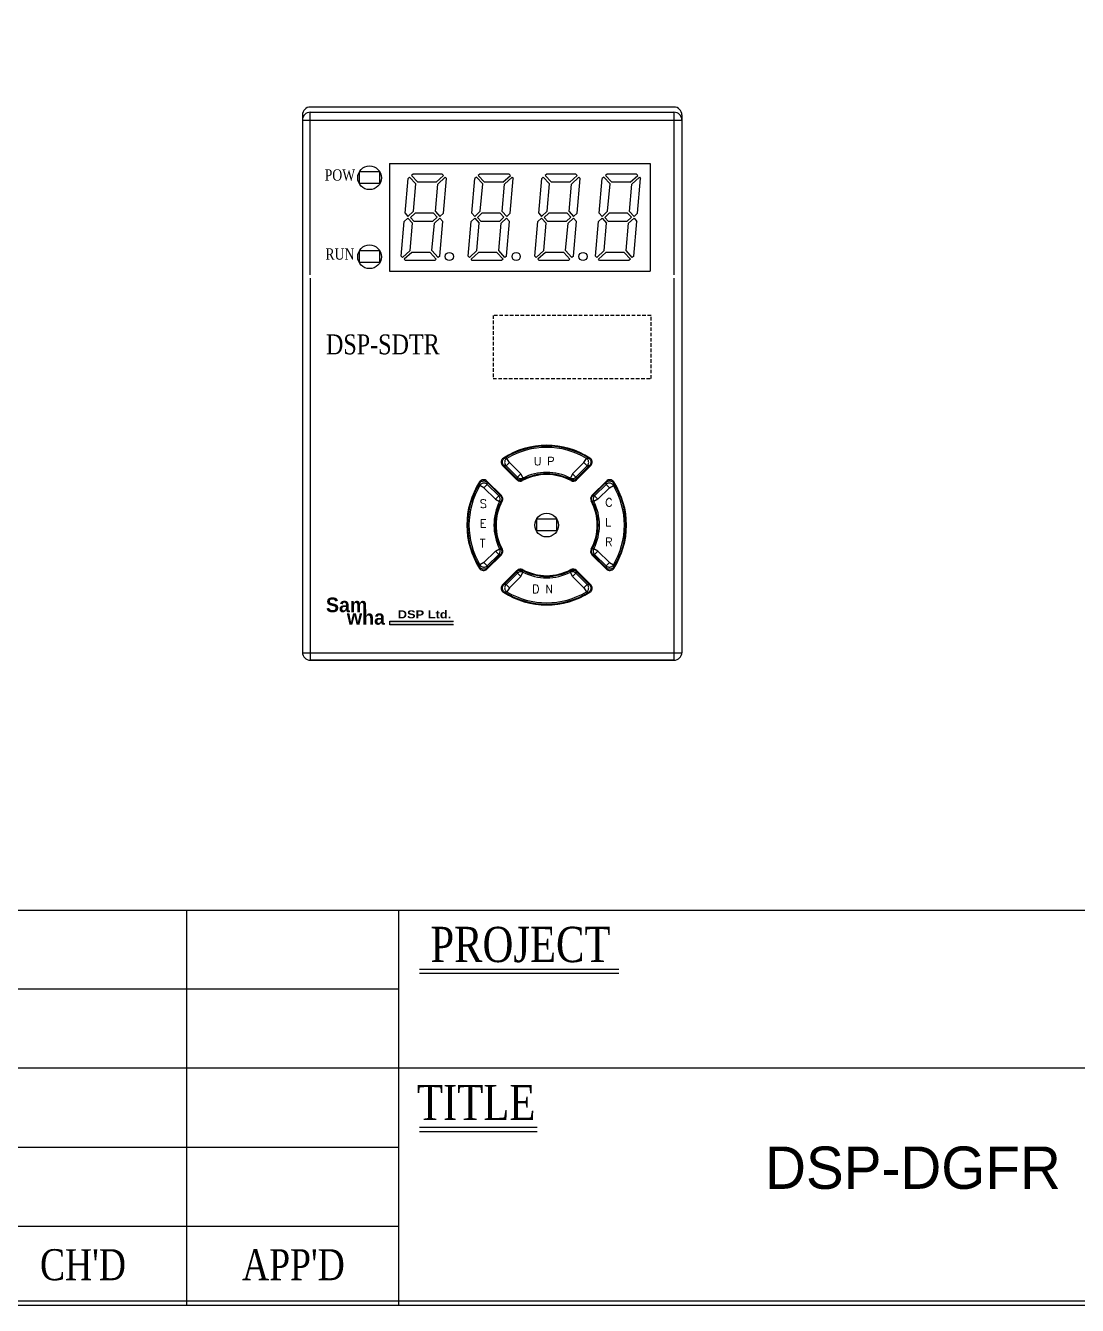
# Model space of a CAD drawing. Header units: millimetres. Extents: x 29 to 409, y 30 to 301.
# Drawn here: x 143 to 217.5, y 29.7 to 120.4 of the extents above; entities that cross this region are included whole.
import ezdxf
from ezdxf.enums import TextEntityAlignment as Align

# ---------------------------------------------------------------- set-up
doc = ezdxf.new("R2010")
doc.units = ezdxf.units.MM
doc.linetypes.add('HIDDEN', pattern=[0.375, 0.25, -0.125])
for name, color, linetype in [('03___PRT_ALL_CURVES', 7, 'Continuous'), ('10', 1, 'Continuous'), ('40', 4, 'Continuous'), ('70', 7, 'Continuous'), ('ASHADE', 7, 'Continuous'), ('도면층1', 7, 'Continuous')]:
    doc.layers.add(name, color=color, linetype=linetype)
doc.layers.add('Z_OM_OUTLINE', color=7, linetype='Continuous', lineweight=30)
doc.styles.add('ghs', font='NGULIM.TTF')
doc.styles.add('SS', font='batang.ttc', dxfattribs={"width": 0.8})
doc.styles.get("Standard").update_dxf_attribs({"font": 'BareunDotumPro1.ttf'})
doc.styles.add('STYLE2', font='romant.shx')

msp = doc.modelspace()

# ---------------------------------------------------------------- hatches: boundary and pattern name
msp.add_hatch(color=5).paths.add_polyline_path([(168.817, 77.962), (168.817, 78.218), (173.314, 78.218), (173.314, 77.962)])

# ---------------------------------------------------------------- linework, layer by layer
at = {"color": 131, "linetype": 'HIDDEN'}
for p, q in [((176.118, 99.89), (176.118, 95.41)), ((187.318, 99.89), (176.118, 99.89)), ((187.318, 95.41), (187.318, 99.89)), ((176.118, 95.41), (187.318, 95.41))]:
    msp.add_line(p, q, dxfattribs=at)
at = {"color": 7, "linetype": 'Continuous'}
for p, q in [((176.794, 89.259), (177.815, 88.238)), ((176.883, 89.25), (177.825, 88.307)), ((177.276, 89.469), (177.038, 89.231)), ((177.038, 89.231), (177.844, 88.426)), ((177.276, 89.469), (177.104, 89.757)), ((177.276, 89.469), (178.081, 88.663)), ((181.753, 88.663), (182.558, 89.469)), ((181.99, 88.426), (182.795, 89.231)), ((182.009, 88.307), (182.951, 89.25)), ((182.019, 88.238), (183.04, 89.259)), ((182.558, 89.469), (182.73, 89.757)), ((182.558, 89.469), (182.795, 89.231)), ((176.706, 87.13), (175.685, 88.151)), ((176.637, 87.119), (175.695, 88.062)), ((178.081, 88.663), (177.844, 88.426)), ((178.081, 88.663), (178.233, 88.364)), ((181.753, 88.663), (181.601, 88.364)), ((181.753, 88.663), (181.99, 88.426)), ((184.149, 88.151), (183.128, 87.13)), ((184.139, 88.062), (183.196, 87.119)), ((175.476, 87.669), (175.187, 87.84)), ((175.476, 87.669), (175.713, 87.906)), ((176.281, 86.863), (175.476, 87.669)), ((176.519, 87.101), (175.713, 87.906)), ((176.281, 86.863), (176.519, 87.101)), ((184.121, 87.906), (183.315, 87.101)), ((183.553, 86.863), (183.315, 87.101)), ((184.358, 87.669), (183.553, 86.863)), ((184.358, 87.669), (184.121, 87.906)), ((184.358, 87.669), (184.647, 87.84)), ((176.281, 86.863), (176.581, 86.712)), ((183.553, 86.863), (183.253, 86.712)), ((175.476, 82.387), (176.281, 83.192)), ((175.685, 81.904), (176.706, 82.926)), ((175.695, 81.993), (176.637, 82.936)), ((175.713, 82.149), (176.519, 82.954)), ((176.281, 83.192), (176.581, 83.343)), ((176.281, 83.192), (176.519, 82.954)), ((183.128, 82.926), (184.149, 81.904)), ((183.196, 82.936), (184.139, 81.993)), ((183.553, 83.192), (183.253, 83.343)), ((183.553, 83.192), (183.315, 82.954)), ((183.315, 82.954), (184.121, 82.149)), ((183.553, 83.192), (184.358, 82.387)), ((175.476, 82.387), (175.187, 82.215)), ((175.476, 82.387), (175.713, 82.149)), ((177.815, 81.817), (176.794, 80.796)), ((177.825, 81.748), (176.883, 80.805)), ((177.844, 81.629), (177.038, 80.824)), ((178.081, 81.392), (177.844, 81.629)), ((178.081, 81.392), (178.233, 81.692)), ((181.753, 81.392), (181.601, 81.692)), ((181.753, 81.392), (181.99, 81.629)), ((182.795, 80.824), (181.99, 81.629)), ((182.951, 80.805), (182.009, 81.748)), ((183.04, 80.796), (182.019, 81.817)), ((184.358, 82.387), (184.121, 82.149)), ((184.358, 82.387), (184.647, 82.215)), ((177.276, 80.586), (177.038, 80.824)), ((178.081, 81.392), (177.276, 80.586)), ((182.558, 80.586), (181.753, 81.392)), ((182.558, 80.586), (182.795, 80.824)), ((177.276, 80.586), (177.104, 80.298)), ((182.558, 80.586), (182.73, 80.298))]:
    msp.add_line(p, q, dxfattribs=at)
at = {"color": 5}
for p, q in [((168.817, 78.218), (173.314, 78.218)), ((168.817, 77.962), (168.817, 78.218)), ((173.314, 77.962), (168.817, 77.962))]:
    msp.add_line(p, q, dxfattribs=at)
at = {"color": 7, "linetype": 'Continuous'}
for centre, radius, start, end in [((177.031, 89.497), 0.336, 122.8468, 225), ((179.917, 85.028), 5.656, 57.1532, 122.8468), ((179.917, 85.028), 5.6, 57.90749, 122.09251), ((179.917, 85.028), 5.503, 59.26143, 120.73857), ((182.802, 89.497), 0.336, 315, 57.1532), ((179.917, 85.028), 5.656, 147.1532, 212.8468), ((179.917, 85.028), 5.6, 147.90749, 212.09251), ((175.447, 87.913), 0.336, 45, 147.1532), ((178.053, 88.476), 0.336, 225, 298.39845), ((179.917, 85.028), 3.584, 61.60155, 118.39845), ((179.917, 85.028), 3.64, 62.20277, 117.79723), ((179.917, 85.028), 3.737, 63.2117, 116.7883), ((181.781, 88.476), 0.336, 241.60155, 315), ((184.386, 87.913), 0.336, 32.8468, 135), ((179.917, 85.028), 5.6, 327.90749, 32.09251), ((179.917, 85.028), 5.656, 327.1532, 32.8468), ((179.917, 85.028), 5.503, 149.26143, 210.73857), ((176.469, 86.892), 0.336, 331.60155, 45), ((183.365, 86.892), 0.336, 135, 208.39845), ((179.917, 85.028), 5.503, 329.26143, 30.73857), ((179.917, 85.028), 3.737, 153.2117, 206.7883), ((179.917, 85.028), 3.64, 152.20277, 207.79723), ((179.917, 85.028), 3.584, 151.60155, 208.39845), ((179.917, 85.028), 3.584, 331.60155, 28.39845), ((179.917, 85.028), 3.64, 332.20277, 27.79723), ((179.917, 85.028), 3.737, 333.2117, 26.7883), ((176.469, 83.163), 0.336, 315, 28.39845), ((183.365, 83.163), 0.336, 151.60155, 225), ((175.447, 82.142), 0.336, 212.8468, 315), ((178.053, 81.579), 0.336, 61.60155, 135), ((179.917, 85.028), 3.584, 241.60155, 298.39845), ((179.917, 85.028), 3.64, 242.20277, 297.79723), ((179.917, 85.028), 3.737, 243.2117, 296.7883), ((181.781, 81.579), 0.336, 45, 118.39845), ((184.386, 82.142), 0.336, 225, 327.1532), ((177.031, 80.558), 0.336, 135, 237.1532), ((182.802, 80.558), 0.336, 302.8468, 45), ((179.917, 85.028), 5.656, 237.1532, 302.8468), ((179.917, 85.028), 5.6, 237.90749, 302.09251), ((179.917, 85.028), 5.503, 239.26143, 300.73857)]:
    msp.add_arc(centre, radius, start, end, dxfattribs=at)
for points, knots in [([(176.824, 89.33), (176.808, 89.359), (176.785, 89.424), (176.781, 89.526), (176.808, 89.624), (176.844, 89.682), (176.866, 89.707)], [0, 0, 0, 0, 0.1816332, 0.3597935, 0.5375269, 0.7188514, 0.7188514, 0.7188514, 0.7188514]), ([(177.038, 89.231), (177.021, 89.233), (176.986, 89.238), (176.934, 89.244), (176.9, 89.248), (176.883, 89.25)], [0, 0, 0, 0, 0.0941011, 0.1874553, 0.2800793, 0.2800793, 0.2800793, 0.2800793]), ([(177.104, 89.757), (177.079, 89.743), (177.033, 89.706), (176.98, 89.636), (176.947, 89.554), (176.936, 89.467), (176.948, 89.38), (176.982, 89.298), (177.018, 89.252), (177.038, 89.231)], [0, 0, 0, 0, 0.155419, 0.310822, 0.466265, 0.621712, 0.777156, 0.932553, 1.087999, 1.087999, 1.087999, 1.087999]), ([(177.104, 89.757), (177.086, 89.759), (177.05, 89.763), (176.996, 89.767), (176.96, 89.77), (176.942, 89.772)], [0, 0, 0, 0, 0.097934, 0.1950437, 0.2913484, 0.2913484, 0.2913484, 0.2913484]), ([(182.73, 89.757), (182.748, 89.759), (182.784, 89.763), (182.838, 89.767), (182.874, 89.77), (182.892, 89.772)], [0, 0, 0, 0, 0.097934, 0.1950437, 0.2913484, 0.2913484, 0.2913484, 0.2913484]), ([(182.795, 89.231), (182.816, 89.252), (182.852, 89.298), (182.886, 89.38), (182.897, 89.467), (182.886, 89.554), (182.854, 89.636), (182.801, 89.706), (182.755, 89.743), (182.73, 89.757)], [0, 0, 0, 0, 0.15542, 0.310823, 0.466265, 0.621713, 0.777157, 0.932553, 1.087999, 1.087999, 1.087999, 1.087999]), ([(182.795, 89.231), (182.813, 89.233), (182.848, 89.238), (182.9, 89.244), (182.934, 89.248), (182.951, 89.25)], [0, 0, 0, 0, 0.0941011, 0.1874553, 0.2800793, 0.2800793, 0.2800793, 0.2800793]), ([(182.967, 89.708), (182.989, 89.683), (183.025, 89.626), (183.052, 89.528), (183.049, 89.426), (183.027, 89.361), (183.011, 89.33)], [0, 0, 0, 0, 0.1782447, 0.3558606, 0.5359559, 0.7195524, 0.7195524, 0.7195524, 0.7195524]), ([(175.187, 87.84), (175.185, 87.858), (175.182, 87.895), (175.177, 87.949), (175.174, 87.985), (175.173, 88.003)], [0, 0, 0, 0, 0.097934, 0.1950437, 0.2913484, 0.2913484, 0.2913484, 0.2913484]), ([(175.713, 87.906), (175.693, 87.927), (175.646, 87.962), (175.565, 87.996), (175.478, 88.008), (175.39, 87.997), (175.309, 87.964), (175.238, 87.911), (175.202, 87.865), (175.187, 87.84)], [0, 0, 0, 0, 0.15542, 0.310823, 0.466265, 0.621713, 0.777157, 0.932553, 1.087999, 1.087999, 1.087999, 1.087999]), ([(175.236, 88.077), (175.261, 88.099), (175.318, 88.136), (175.416, 88.163), (175.519, 88.16), (175.584, 88.137), (175.614, 88.121)], [0, 0, 0, 0, 0.1782447, 0.3558606, 0.5359559, 0.7195524, 0.7195524, 0.7195524, 0.7195524]), ([(175.713, 87.906), (175.711, 87.924), (175.707, 87.958), (175.701, 88.01), (175.697, 88.045), (175.695, 88.062)], [0, 0, 0, 0, 0.0941011, 0.1874553, 0.2800793, 0.2800793, 0.2800793, 0.2800793]), ([(177.844, 88.426), (177.842, 88.413), (177.837, 88.386), (177.831, 88.347), (177.827, 88.32), (177.825, 88.307)], [0, 0, 0, 0, 0.071045, 0.1425531, 0.2145298, 0.2145298, 0.2145298, 0.2145298]), ([(177.844, 88.426), (177.864, 88.406), (177.908, 88.371), (177.986, 88.338), (178.07, 88.324), (178.154, 88.332), (178.208, 88.351), (178.233, 88.364)], [0, 0, 0, 0, 0.1498981, 0.2997689, 0.4496615, 0.5995244, 0.749459, 0.749459, 0.749459, 0.749459]), ([(178.139, 88.218), (178.111, 88.211), (178.054, 88.205), (177.969, 88.218), (177.916, 88.241), (177.892, 88.255)], [0, 0, 0, 0, 0.1536186, 0.3056904, 0.4569779, 0.4569779, 0.4569779, 0.4569779]), ([(178.233, 88.364), (178.231, 88.351), (178.228, 88.325), (178.224, 88.286), (178.221, 88.261), (178.219, 88.248)], [0, 0, 0, 0, 0.0690716, 0.1385618, 0.2084744, 0.2084744, 0.2084744, 0.2084744]), ([(181.601, 88.364), (181.626, 88.351), (181.68, 88.332), (181.764, 88.324), (181.848, 88.338), (181.925, 88.371), (181.97, 88.406), (181.99, 88.426)], [0, 0, 0, 0, 0.1499076, 0.2997754, 0.4496678, 0.5995313, 0.749459, 0.749459, 0.749459, 0.749459]), ([(181.601, 88.364), (181.603, 88.351), (181.606, 88.325), (181.61, 88.286), (181.613, 88.261), (181.614, 88.248)], [0, 0, 0, 0, 0.0690716, 0.1385618, 0.2084744, 0.2084744, 0.2084744, 0.2084744]), ([(181.941, 88.255), (181.917, 88.241), (181.864, 88.218), (181.779, 88.205), (181.722, 88.211), (181.694, 88.218)], [0, 0, 0, 0, 0.1525326, 0.3042974, 0.4570425, 0.4570425, 0.4570425, 0.4570425]), ([(181.99, 88.426), (181.992, 88.413), (181.996, 88.386), (182.002, 88.347), (182.007, 88.32), (182.009, 88.307)], [0, 0, 0, 0, 0.071045, 0.1425531, 0.2145298, 0.2145298, 0.2145298, 0.2145298]), ([(184.121, 87.906), (184.123, 87.924), (184.127, 87.958), (184.133, 88.01), (184.137, 88.045), (184.139, 88.062)], [0, 0, 0, 0, 0.0941011, 0.1874553, 0.2800793, 0.2800793, 0.2800793, 0.2800793]), ([(184.647, 87.84), (184.632, 87.865), (184.596, 87.911), (184.525, 87.964), (184.444, 87.997), (184.356, 88.008), (184.269, 87.996), (184.188, 87.962), (184.141, 87.927), (184.121, 87.906)], [0, 0, 0, 0, 0.155419, 0.310822, 0.466265, 0.621712, 0.777156, 0.932553, 1.087999, 1.087999, 1.087999, 1.087999]), ([(184.219, 88.121), (184.249, 88.137), (184.313, 88.159), (184.415, 88.163), (184.513, 88.137), (184.571, 88.1), (184.597, 88.078)], [0, 0, 0, 0, 0.1816332, 0.3597935, 0.5375269, 0.7188514, 0.7188514, 0.7188514, 0.7188514]), ([(184.647, 87.84), (184.648, 87.858), (184.652, 87.895), (184.657, 87.949), (184.66, 87.985), (184.661, 88.003)], [0, 0, 0, 0, 0.097934, 0.1950437, 0.2913484, 0.2913484, 0.2913484, 0.2913484]), ([(176.519, 87.101), (176.532, 87.103), (176.558, 87.107), (176.598, 87.113), (176.624, 87.117), (176.637, 87.119)], [0, 0, 0, 0, 0.071045, 0.1425531, 0.2145298, 0.2145298, 0.2145298, 0.2145298]), ([(176.581, 86.712), (176.594, 86.737), (176.613, 86.79), (176.62, 86.875), (176.607, 86.958), (176.573, 87.036), (176.538, 87.081), (176.519, 87.101)], [0, 0, 0, 0, 0.1499076, 0.2997754, 0.4496678, 0.5995313, 0.749459, 0.749459, 0.749459, 0.749459]), ([(183.315, 87.101), (183.302, 87.103), (183.276, 87.107), (183.236, 87.113), (183.21, 87.117), (183.196, 87.119)], [0, 0, 0, 0, 0.071045, 0.1425531, 0.2145298, 0.2145298, 0.2145298, 0.2145298]), ([(183.315, 87.101), (183.295, 87.081), (183.261, 87.036), (183.227, 86.958), (183.214, 86.875), (183.221, 86.79), (183.24, 86.737), (183.253, 86.712)], [0, 0, 0, 0, 0.1498981, 0.2997689, 0.4496615, 0.5995244, 0.749459, 0.749459, 0.749459, 0.749459]), ([(176.581, 86.712), (176.594, 86.713), (176.619, 86.716), (176.658, 86.721), (176.684, 86.724), (176.697, 86.725)], [0, 0, 0, 0, 0.0690716, 0.1385618, 0.2084744, 0.2084744, 0.2084744, 0.2084744]), ([(176.689, 87.052), (176.704, 87.028), (176.726, 86.975), (176.739, 86.89), (176.733, 86.832), (176.727, 86.804)], [0, 0, 0, 0, 0.1525326, 0.3042974, 0.4570425, 0.4570425, 0.4570425, 0.4570425]), ([(183.107, 86.805), (183.1, 86.833), (183.095, 86.891), (183.108, 86.976), (183.13, 87.028), (183.145, 87.053)], [0, 0, 0, 0, 0.1536186, 0.3056904, 0.4569779, 0.4569779, 0.4569779, 0.4569779]), ([(183.253, 86.712), (183.24, 86.713), (183.214, 86.716), (183.176, 86.721), (183.15, 86.724), (183.137, 86.725)], [0, 0, 0, 0, 0.0690716, 0.1385618, 0.2084744, 0.2084744, 0.2084744, 0.2084744]), ([(176.519, 82.954), (176.538, 82.974), (176.573, 83.019), (176.607, 83.097), (176.62, 83.181), (176.613, 83.265), (176.594, 83.318), (176.581, 83.343)], [0, 0, 0, 0, 0.1498981, 0.2997689, 0.4496615, 0.5995244, 0.749459, 0.749459, 0.749459, 0.749459]), ([(176.519, 82.954), (176.532, 82.952), (176.558, 82.948), (176.598, 82.942), (176.624, 82.938), (176.637, 82.936)], [0, 0, 0, 0, 0.071045, 0.1425531, 0.2145298, 0.2145298, 0.2145298, 0.2145298]), ([(176.581, 83.343), (176.594, 83.342), (176.619, 83.339), (176.658, 83.334), (176.684, 83.331), (176.697, 83.33)], [0, 0, 0, 0, 0.0690716, 0.1385618, 0.2084744, 0.2084744, 0.2084744, 0.2084744]), ([(176.727, 83.25), (176.733, 83.222), (176.739, 83.165), (176.726, 83.08), (176.703, 83.027), (176.689, 83.003)], [0, 0, 0, 0, 0.1536186, 0.3056904, 0.4569779, 0.4569779, 0.4569779, 0.4569779]), ([(183.145, 83.003), (183.13, 83.028), (183.107, 83.08), (183.095, 83.166), (183.101, 83.223), (183.107, 83.251)], [0, 0, 0, 0, 0.1525326, 0.3042974, 0.4570425, 0.4570425, 0.4570425, 0.4570425]), ([(183.253, 83.343), (183.24, 83.342), (183.214, 83.339), (183.176, 83.334), (183.15, 83.331), (183.137, 83.33)], [0, 0, 0, 0, 0.0690716, 0.1385618, 0.2084744, 0.2084744, 0.2084744, 0.2084744]), ([(183.315, 82.954), (183.302, 82.952), (183.276, 82.948), (183.236, 82.942), (183.21, 82.938), (183.196, 82.936)], [0, 0, 0, 0, 0.071045, 0.1425531, 0.2145298, 0.2145298, 0.2145298, 0.2145298]), ([(183.253, 83.343), (183.24, 83.318), (183.221, 83.265), (183.214, 83.181), (183.227, 83.097), (183.261, 83.019), (183.295, 82.974), (183.315, 82.954)], [0, 0, 0, 0, 0.1499076, 0.2997754, 0.4496678, 0.5995313, 0.749459, 0.749459, 0.749459, 0.749459]), ([(175.187, 82.215), (175.185, 82.197), (175.182, 82.16), (175.177, 82.106), (175.174, 82.07), (175.173, 82.052)], [0, 0, 0, 0, 0.097934, 0.1950437, 0.2913484, 0.2913484, 0.2913484, 0.2913484]), ([(175.187, 82.215), (175.202, 82.19), (175.238, 82.144), (175.309, 82.091), (175.39, 82.058), (175.478, 82.047), (175.565, 82.059), (175.646, 82.093), (175.693, 82.129), (175.713, 82.149)], [0, 0, 0, 0, 0.155419, 0.310822, 0.466265, 0.621712, 0.777156, 0.932553, 1.087999, 1.087999, 1.087999, 1.087999]), ([(175.615, 81.934), (175.585, 81.918), (175.52, 81.896), (175.419, 81.892), (175.321, 81.918), (175.263, 81.955), (175.237, 81.977)], [0, 0, 0, 0, 0.1816332, 0.3597935, 0.5375269, 0.7188514, 0.7188514, 0.7188514, 0.7188514]), ([(175.713, 82.149), (175.711, 82.132), (175.707, 82.097), (175.701, 82.045), (175.697, 82.01), (175.695, 81.993)], [0, 0, 0, 0, 0.0941011, 0.1874553, 0.2800793, 0.2800793, 0.2800793, 0.2800793]), ([(177.844, 81.629), (177.842, 81.642), (177.837, 81.669), (177.831, 81.708), (177.827, 81.735), (177.825, 81.748)], [0, 0, 0, 0, 0.071045, 0.1425531, 0.2145298, 0.2145298, 0.2145298, 0.2145298]), ([(178.233, 81.692), (178.208, 81.704), (178.154, 81.723), (178.07, 81.731), (177.986, 81.718), (177.908, 81.684), (177.864, 81.649), (177.844, 81.629)], [0, 0, 0, 0, 0.1499076, 0.2997754, 0.4496678, 0.5995313, 0.749459, 0.749459, 0.749459, 0.749459]), ([(177.892, 81.8), (177.917, 81.814), (177.97, 81.837), (178.055, 81.85), (178.112, 81.844), (178.14, 81.837)], [0, 0, 0, 0, 0.1525326, 0.3042974, 0.4570425, 0.4570425, 0.4570425, 0.4570425]), ([(178.233, 81.692), (178.231, 81.704), (178.228, 81.73), (178.224, 81.769), (178.221, 81.795), (178.219, 81.808)], [0, 0, 0, 0, 0.0690716, 0.1385618, 0.2084744, 0.2084744, 0.2084744, 0.2084744]), ([(181.601, 81.692), (181.603, 81.704), (181.606, 81.73), (181.61, 81.769), (181.613, 81.795), (181.614, 81.808)], [0, 0, 0, 0, 0.0690716, 0.1385618, 0.2084744, 0.2084744, 0.2084744, 0.2084744]), ([(181.99, 81.629), (181.97, 81.649), (181.925, 81.684), (181.848, 81.718), (181.764, 81.731), (181.68, 81.723), (181.626, 81.704), (181.601, 81.692)], [0, 0, 0, 0, 0.1498981, 0.2997689, 0.4496615, 0.5995244, 0.749459, 0.749459, 0.749459, 0.749459]), ([(181.694, 81.838), (181.722, 81.844), (181.78, 81.85), (181.865, 81.837), (181.918, 81.814), (181.942, 81.8)], [0, 0, 0, 0, 0.1536186, 0.3056904, 0.4569779, 0.4569779, 0.4569779, 0.4569779]), ([(181.99, 81.629), (181.992, 81.642), (181.996, 81.669), (182.002, 81.708), (182.007, 81.735), (182.009, 81.748)], [0, 0, 0, 0, 0.071045, 0.1425531, 0.2145298, 0.2145298, 0.2145298, 0.2145298]), ([(184.121, 82.149), (184.141, 82.129), (184.188, 82.093), (184.269, 82.059), (184.356, 82.047), (184.444, 82.058), (184.525, 82.091), (184.596, 82.144), (184.632, 82.19), (184.647, 82.215)], [0, 0, 0, 0, 0.15542, 0.310823, 0.466265, 0.621713, 0.777157, 0.932553, 1.087999, 1.087999, 1.087999, 1.087999]), ([(184.121, 82.149), (184.123, 82.132), (184.127, 82.097), (184.133, 82.045), (184.137, 82.01), (184.139, 81.993)], [0, 0, 0, 0, 0.0941011, 0.1874553, 0.2800793, 0.2800793, 0.2800793, 0.2800793]), ([(184.598, 81.978), (184.573, 81.956), (184.516, 81.919), (184.418, 81.892), (184.315, 81.895), (184.25, 81.918), (184.22, 81.934)], [0, 0, 0, 0, 0.1782447, 0.3558606, 0.5359559, 0.7195524, 0.7195524, 0.7195524, 0.7195524]), ([(184.647, 82.215), (184.648, 82.197), (184.652, 82.16), (184.657, 82.106), (184.66, 82.07), (184.661, 82.052)], [0, 0, 0, 0, 0.097934, 0.1950437, 0.2913484, 0.2913484, 0.2913484, 0.2913484]), ([(176.867, 80.347), (176.845, 80.372), (176.809, 80.429), (176.782, 80.527), (176.785, 80.629), (176.807, 80.695), (176.823, 80.725)], [0, 0, 0, 0, 0.1782447, 0.3558606, 0.5359559, 0.7195524, 0.7195524, 0.7195524, 0.7195524]), ([(177.038, 80.824), (177.021, 80.822), (176.986, 80.817), (176.934, 80.811), (176.9, 80.807), (176.883, 80.805)], [0, 0, 0, 0, 0.0941011, 0.1874553, 0.2800793, 0.2800793, 0.2800793, 0.2800793]), ([(177.038, 80.824), (177.018, 80.803), (176.982, 80.757), (176.948, 80.676), (176.936, 80.588), (176.947, 80.501), (176.98, 80.419), (177.033, 80.349), (177.079, 80.313), (177.104, 80.298)], [0, 0, 0, 0, 0.15542, 0.310823, 0.466265, 0.621713, 0.777157, 0.932553, 1.087999, 1.087999, 1.087999, 1.087999]), ([(182.73, 80.298), (182.755, 80.313), (182.801, 80.349), (182.854, 80.419), (182.886, 80.501), (182.897, 80.588), (182.886, 80.676), (182.852, 80.757), (182.816, 80.803), (182.795, 80.824)], [0, 0, 0, 0, 0.155419, 0.310822, 0.466265, 0.621712, 0.777156, 0.932553, 1.087999, 1.087999, 1.087999, 1.087999]), ([(182.795, 80.824), (182.813, 80.822), (182.848, 80.817), (182.9, 80.811), (182.934, 80.807), (182.951, 80.805)], [0, 0, 0, 0, 0.0941011, 0.1874553, 0.2800793, 0.2800793, 0.2800793, 0.2800793]), ([(183.01, 80.726), (183.026, 80.696), (183.049, 80.631), (183.052, 80.529), (183.026, 80.431), (182.99, 80.373), (182.968, 80.348)], [0, 0, 0, 0, 0.1816332, 0.3597935, 0.5375269, 0.7188514, 0.7188514, 0.7188514, 0.7188514]), ([(177.104, 80.298), (177.086, 80.296), (177.05, 80.293), (176.996, 80.288), (176.96, 80.285), (176.942, 80.283)], [0, 0, 0, 0, 0.097934, 0.1950437, 0.2913484, 0.2913484, 0.2913484, 0.2913484]), ([(182.73, 80.298), (182.748, 80.296), (182.784, 80.293), (182.838, 80.288), (182.874, 80.285), (182.892, 80.283)], [0, 0, 0, 0, 0.097934, 0.1950437, 0.2913484, 0.2913484, 0.2913484, 0.2913484])]:
    msp.add_open_spline(points, degree=3, knots=knots, dxfattribs=at)
for points in [[(176.844, 89.297), (176.836, 89.307), (176.83, 89.318), (176.824, 89.33)], [(176.883, 89.25), (176.868, 89.264), (176.855, 89.28), (176.844, 89.297)], [(176.866, 89.707), (176.874, 89.716), (176.882, 89.724), (176.89, 89.732)], [(176.89, 89.732), (176.906, 89.747), (176.923, 89.76), (176.942, 89.772)], [(182.892, 89.772), (182.911, 89.76), (182.928, 89.747), (182.944, 89.732)], [(182.944, 89.732), (182.952, 89.724), (182.96, 89.716), (182.967, 89.708)], [(182.99, 89.296), (182.979, 89.28), (182.966, 89.264), (182.951, 89.25)], [(183.011, 89.33), (183.004, 89.319), (182.998, 89.307), (182.99, 89.296)], [(175.173, 88.003), (175.184, 88.021), (175.198, 88.039), (175.213, 88.055)], [(175.213, 88.055), (175.22, 88.063), (175.228, 88.07), (175.236, 88.077)], [(175.614, 88.121), (175.626, 88.115), (175.637, 88.108), (175.648, 88.101)], [(175.648, 88.101), (175.665, 88.089), (175.68, 88.076), (175.695, 88.062)], [(177.851, 88.284), (177.842, 88.291), (177.833, 88.299), (177.825, 88.307)], [(177.892, 88.255), (177.877, 88.264), (177.864, 88.274), (177.851, 88.284)], [(178.192, 88.235), (178.175, 88.228), (178.157, 88.222), (178.139, 88.218)], [(178.219, 88.248), (178.211, 88.243), (178.201, 88.239), (178.192, 88.235)], [(181.642, 88.235), (181.632, 88.239), (181.623, 88.243), (181.614, 88.248)], [(181.694, 88.218), (181.676, 88.222), (181.659, 88.228), (181.642, 88.235)], [(181.983, 88.284), (181.97, 88.274), (181.956, 88.264), (181.941, 88.255)], [(182.009, 88.307), (182.001, 88.299), (181.992, 88.291), (181.983, 88.284)], [(184.139, 88.062), (184.153, 88.076), (184.169, 88.089), (184.186, 88.101)], [(184.186, 88.101), (184.196, 88.108), (184.208, 88.115), (184.219, 88.121)], [(184.597, 88.078), (184.605, 88.071), (184.613, 88.063), (184.621, 88.055)], [(184.621, 88.055), (184.636, 88.039), (184.65, 88.021), (184.661, 88.003)], [(176.637, 87.119), (176.645, 87.111), (176.653, 87.103), (176.66, 87.094)], [(176.66, 87.094), (176.671, 87.081), (176.681, 87.067), (176.689, 87.052)], [(183.145, 87.053), (183.153, 87.067), (183.163, 87.081), (183.174, 87.094)], [(183.174, 87.094), (183.181, 87.103), (183.188, 87.111), (183.196, 87.119)], [(176.71, 86.752), (176.706, 86.743), (176.702, 86.734), (176.697, 86.725)], [(176.727, 86.804), (176.723, 86.787), (176.717, 86.769), (176.71, 86.752)], [(183.124, 86.752), (183.117, 86.769), (183.111, 86.787), (183.107, 86.805)], [(183.137, 86.725), (183.132, 86.734), (183.128, 86.743), (183.124, 86.752)], [(176.66, 82.961), (176.653, 82.952), (176.645, 82.944), (176.637, 82.936)], [(176.689, 83.003), (176.68, 82.988), (176.671, 82.974), (176.66, 82.961)], [(176.697, 83.33), (176.702, 83.321), (176.706, 83.312), (176.71, 83.303)], [(176.71, 83.303), (176.717, 83.286), (176.723, 83.268), (176.727, 83.25)], [(183.107, 83.251), (183.111, 83.268), (183.117, 83.286), (183.124, 83.303)], [(183.124, 83.303), (183.128, 83.312), (183.132, 83.321), (183.137, 83.33)], [(183.174, 82.961), (183.163, 82.974), (183.153, 82.988), (183.145, 83.003)], [(183.196, 82.936), (183.188, 82.944), (183.181, 82.952), (183.174, 82.961)], [(175.213, 82), (175.198, 82.016), (175.184, 82.034), (175.173, 82.052)], [(175.237, 81.977), (175.229, 81.984), (175.221, 81.992), (175.213, 82)], [(175.648, 81.954), (175.637, 81.947), (175.626, 81.94), (175.615, 81.934)], [(175.695, 81.993), (175.68, 81.979), (175.665, 81.966), (175.648, 81.954)], [(177.825, 81.748), (177.833, 81.756), (177.842, 81.764), (177.851, 81.771)], [(177.851, 81.771), (177.864, 81.782), (177.878, 81.791), (177.892, 81.8)], [(178.14, 81.837), (178.158, 81.833), (178.175, 81.828), (178.192, 81.82)], [(178.192, 81.82), (178.201, 81.817), (178.211, 81.812), (178.219, 81.808)], [(181.614, 81.808), (181.623, 81.812), (181.632, 81.817), (181.642, 81.82)], [(181.642, 81.82), (181.659, 81.828), (181.676, 81.833), (181.694, 81.838)], [(181.942, 81.8), (181.956, 81.791), (181.97, 81.781), (181.983, 81.771)], [(181.983, 81.771), (181.992, 81.764), (182.001, 81.756), (182.009, 81.748)], [(184.186, 81.954), (184.169, 81.966), (184.153, 81.979), (184.139, 81.993)], [(184.22, 81.934), (184.208, 81.94), (184.197, 81.947), (184.186, 81.954)], [(184.621, 82), (184.614, 81.992), (184.606, 81.985), (184.598, 81.978)], [(184.661, 82.052), (184.65, 82.034), (184.636, 82.016), (184.621, 82)], [(176.823, 80.725), (176.829, 80.737), (176.836, 80.748), (176.844, 80.759)], [(176.844, 80.759), (176.855, 80.775), (176.868, 80.791), (176.883, 80.805)], [(182.951, 80.805), (182.966, 80.791), (182.979, 80.775), (182.99, 80.759)], [(182.99, 80.759), (182.997, 80.748), (183.004, 80.737), (183.01, 80.726)], [(176.89, 80.324), (176.882, 80.331), (176.874, 80.339), (176.867, 80.347)], [(176.942, 80.283), (176.923, 80.295), (176.906, 80.309), (176.89, 80.324)], [(182.944, 80.323), (182.928, 80.308), (182.911, 80.295), (182.892, 80.283)], [(182.968, 80.348), (182.96, 80.339), (182.952, 80.331), (182.944, 80.323)]]:
    msp.add_open_spline(points, degree=3, dxfattribs=at)
at = {"layer": '03___PRT_ALL_CURVES', "color": 4, "linetype": 'Continuous'}
for p, q in [((166.645, 110.052), (166.645, 109.268)), ((168.101, 110.052), (166.645, 110.052)), ((168.101, 109.268), (168.101, 110.052)), ((166.645, 109.268), (168.101, 109.268)), ((168.101, 104.452), (166.645, 104.452)), ((166.645, 104.452), (166.645, 103.668)), ((168.101, 103.668), (168.101, 104.452)), ((166.645, 103.668), (168.101, 103.668)), ((179.189, 85.44), (179.189, 84.656)), ((180.645, 85.44), (179.189, 85.44)), ((180.645, 84.656), (180.645, 85.44)), ((179.189, 84.656), (180.645, 84.656))]:
    msp.add_line(p, q, dxfattribs=at)
at = {"layer": '10', "color": 7}
for p, q in [((170.911, 53.27), (185.02, 53.27)), ((170.911, 42.07), (179.247, 42.07))]:
    msp.add_line(p, q, dxfattribs=at)
at = {"layer": '40', "color": 7}
for p, q in [((154.412, 57.737), (154.412, 29.737)), ((169.412, 57.737), (169.412, 29.737)), ((169.412, 52.137), (29.412, 52.137)), ((169.412, 46.537), (29.412, 46.537)), ((259.412, 46.537), (169.412, 46.537)), ((169.412, 40.937), (29.412, 40.937)), ((169.412, 35.337), (29.412, 35.337))]:
    msp.add_line(p, q, dxfattribs=at)
at = {"layer": '70', "color": 7}
for p, q in [((29.412, 57.737), (409.412, 57.737)), ((170.911, 53.57), (185.02, 53.57)), ((170.911, 42.37), (179.247, 42.37))]:
    msp.add_line(p, q, dxfattribs=at)
for points in [[(409.412, 29.737), (29.412, 29.737), (29.412, 299.737), (409.412, 299.737)], [(409.112, 30.037), (29.712, 30.037), (29.712, 299.437), (409.112, 299.437)]]:
    msp.add_lwpolyline(points, close=True, dxfattribs=at)
at = {"layer": 'Z_OM_OUTLINE', "linetype": 'Continuous'}
for p, q in [((188.933, 114.652), (163.173, 114.652)), ((162.613, 114.092), (162.613, 76.012)), ((189.493, 114.092), (189.493, 76.012)), ((188.933, 75.452), (163.173, 75.452))]:
    msp.add_line(p, q, dxfattribs=at)
at = {"layer": 'Z_OM_OUTLINE'}
for p, q in [((163.173, 114.288), (188.933, 114.288)), ((163.173, 102.752), (163.173, 114.288)), ((188.933, 114.288), (188.933, 102.752)), ((162.613, 113.728), (189.493, 113.728)), ((168.773, 110.648), (187.253, 110.648)), ((168.773, 110.648), (168.773, 103.032)), ((187.253, 110.648), (187.253, 103.032)), ((163.173, 102.528), (163.171, 75.453)), ((168.773, 103.032), (187.253, 103.032)), ((188.933, 102.528), (188.933, 75.452)), ((162.613, 101.968), (162.613, 75.984)), ((189.493, 101.968), (189.493, 75.984)), ((162.613, 75.984), (189.493, 75.984)), ((163.171, 75.453), (188.933, 75.452))]:
    msp.add_line(p, q, dxfattribs=at)
at = {"layer": 'Z_OM_OUTLINE', "color": 7}
for p, q in [((170.449, 109.904), (170.341, 109.804)), ((170.341, 109.804), (170.781, 109.323)), ((172.524, 109.904), (170.449, 109.904)), ((172.079, 109.323), (172.61, 109.81)), ((172.524, 109.904), (172.61, 109.81)), ((175.184, 109.904), (175.075, 109.804)), ((175.075, 109.804), (175.516, 109.323)), ((177.259, 109.904), (175.184, 109.904)), ((176.814, 109.323), (177.345, 109.81)), ((177.259, 109.904), (177.345, 109.81)), ((179.918, 109.904), (179.81, 109.804)), ((179.81, 109.804), (180.25, 109.323)), ((181.993, 109.904), (179.918, 109.904)), ((181.548, 109.323), (182.079, 109.81)), ((181.993, 109.904), (182.079, 109.81)), ((184.205, 109.904), (184.096, 109.804)), ((184.096, 109.804), (184.537, 109.323)), ((186.279, 109.904), (184.205, 109.904)), ((185.835, 109.323), (186.366, 109.81)), ((186.279, 109.904), (186.366, 109.81)), ((169.884, 107.13), (170.099, 109.582)), ((170.207, 109.682), (170.099, 109.582)), ((170.207, 109.682), (170.648, 109.201)), ((170.479, 107.263), (170.648, 109.201)), ((172.079, 109.323), (170.781, 109.323)), ((172.032, 107.252), (172.201, 109.19)), ((172.201, 109.19), (172.732, 109.676)), ((172.604, 107.13), (172.819, 109.582)), ((172.732, 109.676), (172.819, 109.582)), ((174.619, 107.13), (174.833, 109.582)), ((174.942, 109.682), (174.833, 109.582)), ((174.942, 109.682), (175.383, 109.201)), ((175.213, 107.263), (175.383, 109.201)), ((176.814, 109.323), (175.516, 109.323)), ((176.766, 107.252), (176.936, 109.19)), ((176.936, 109.19), (177.467, 109.676)), ((177.338, 107.13), (177.553, 109.582)), ((177.467, 109.676), (177.553, 109.582)), ((179.353, 107.13), (179.568, 109.582)), ((179.676, 109.682), (179.568, 109.582)), ((179.676, 109.682), (180.117, 109.201)), ((179.948, 107.263), (180.117, 109.201)), ((181.548, 109.323), (180.25, 109.323)), ((181.501, 107.252), (181.67, 109.19)), ((181.67, 109.19), (182.201, 109.676)), ((182.073, 107.13), (182.287, 109.582)), ((182.201, 109.676), (182.287, 109.582)), ((183.64, 107.13), (183.854, 109.582)), ((183.963, 109.682), (183.854, 109.582)), ((183.963, 109.682), (184.404, 109.201)), ((184.234, 107.263), (184.404, 109.201)), ((185.835, 109.323), (184.537, 109.323)), ((185.787, 107.252), (185.957, 109.19)), ((185.957, 109.19), (186.488, 109.676)), ((186.359, 107.13), (186.574, 109.582)), ((186.488, 109.676), (186.574, 109.582)), ((169.884, 107.13), (170.089, 106.906)), ((170.089, 106.906), (170.479, 107.263)), ((170.278, 106.834), (170.601, 107.13)), ((171.899, 107.13), (170.601, 107.13)), ((171.899, 107.13), (172.16, 106.845)), ((172.032, 107.252), (172.354, 106.9)), ((172.604, 107.13), (172.354, 106.9)), ((174.619, 107.13), (174.824, 106.906)), ((174.824, 106.906), (175.213, 107.263)), ((175.012, 106.834), (175.335, 107.13)), ((176.633, 107.13), (175.335, 107.13)), ((176.633, 107.13), (176.894, 106.845)), ((176.766, 107.252), (177.088, 106.9)), ((177.338, 107.13), (177.088, 106.9)), ((179.353, 107.13), (179.558, 106.906)), ((179.558, 106.906), (179.948, 107.263)), ((179.747, 106.834), (180.07, 107.13)), ((181.368, 107.13), (180.07, 107.13)), ((181.368, 107.13), (181.628, 106.845)), ((181.501, 107.252), (181.823, 106.9)), ((182.073, 107.13), (181.823, 106.9)), ((183.64, 107.13), (183.844, 106.906)), ((183.844, 106.906), (184.234, 107.263)), ((184.033, 106.834), (184.356, 107.13)), ((185.654, 107.13), (184.356, 107.13)), ((185.654, 107.13), (185.915, 106.845)), ((185.787, 107.252), (186.109, 106.9)), ((186.359, 107.13), (186.109, 106.9)), ((169.619, 104.096), (169.833, 106.549)), ((169.833, 106.549), (170.084, 106.778)), ((170.084, 106.778), (170.405, 106.427)), ((170.236, 104.489), (170.405, 106.427)), ((170.278, 106.834), (170.539, 106.549)), ((171.837, 106.549), (170.539, 106.549)), ((171.789, 104.478), (171.959, 106.416)), ((172.16, 106.845), (171.837, 106.549)), ((172.348, 106.773), (171.959, 106.416)), ((172.339, 104.096), (172.553, 106.549)), ((172.348, 106.773), (172.553, 106.549)), ((174.353, 104.096), (174.568, 106.549)), ((174.568, 106.549), (174.818, 106.778)), ((174.818, 106.778), (175.14, 106.427)), ((174.97, 104.489), (175.14, 106.427)), ((175.012, 106.834), (175.273, 106.549)), ((176.571, 106.549), (175.273, 106.549)), ((176.524, 104.478), (176.693, 106.416)), ((176.894, 106.845), (176.571, 106.549)), ((177.083, 106.773), (176.693, 106.416)), ((177.073, 104.096), (177.288, 106.549)), ((177.083, 106.773), (177.288, 106.549)), ((179.088, 104.096), (179.302, 106.549)), ((179.302, 106.549), (179.552, 106.778)), ((179.552, 106.778), (179.874, 106.427)), ((179.705, 104.489), (179.874, 106.427)), ((179.747, 106.834), (180.008, 106.549)), ((181.306, 106.549), (180.008, 106.549)), ((181.258, 104.478), (181.428, 106.416)), ((181.628, 106.845), (181.306, 106.549)), ((181.817, 106.773), (181.428, 106.416)), ((181.808, 104.096), (182.022, 106.549)), ((181.817, 106.773), (182.022, 106.549)), ((183.374, 104.096), (183.589, 106.549)), ((183.589, 106.549), (183.839, 106.778)), ((183.839, 106.778), (184.161, 106.427)), ((183.991, 104.489), (184.161, 106.427)), ((184.033, 106.834), (184.294, 106.549)), ((185.592, 106.549), (184.294, 106.549)), ((185.545, 104.478), (185.714, 106.416)), ((185.915, 106.845), (185.592, 106.549)), ((186.104, 106.773), (185.714, 106.416)), ((186.094, 104.096), (186.309, 106.549)), ((186.104, 106.773), (186.309, 106.549)), ((170.236, 104.489), (169.705, 104.002)), ((170.358, 104.356), (169.827, 103.869)), ((171.656, 104.356), (170.358, 104.356)), ((172.097, 103.875), (171.656, 104.356)), ((172.23, 103.997), (171.789, 104.478)), ((174.97, 104.489), (174.439, 104.002)), ((175.092, 104.356), (174.561, 103.869)), ((176.39, 104.356), (175.092, 104.356)), ((176.831, 103.875), (176.39, 104.356)), ((176.964, 103.997), (176.524, 104.478)), ((179.705, 104.489), (179.174, 104.002)), ((179.827, 104.356), (179.296, 103.869)), ((181.125, 104.356), (179.827, 104.356)), ((181.566, 103.875), (181.125, 104.356)), ((181.699, 103.997), (181.258, 104.478)), ((183.991, 104.489), (183.46, 104.002)), ((184.113, 104.356), (183.582, 103.869)), ((185.411, 104.356), (184.113, 104.356)), ((185.852, 103.875), (185.411, 104.356)), ((185.985, 103.997), (185.545, 104.478)), ((169.705, 104.002), (169.619, 104.096)), ((169.913, 103.775), (169.827, 103.869)), ((171.988, 103.775), (169.913, 103.775)), ((172.097, 103.875), (171.988, 103.775)), ((172.339, 104.096), (172.23, 103.997)), ((174.439, 104.002), (174.353, 104.096)), ((174.648, 103.775), (174.561, 103.869)), ((176.722, 103.775), (174.648, 103.775)), ((176.831, 103.875), (176.722, 103.775)), ((177.073, 104.096), (176.964, 103.997)), ((179.174, 104.002), (179.088, 104.096)), ((179.382, 103.775), (179.296, 103.869)), ((181.457, 103.775), (179.382, 103.775)), ((181.566, 103.875), (181.457, 103.775)), ((181.808, 104.096), (181.699, 103.997)), ((183.46, 104.002), (183.374, 104.096)), ((183.669, 103.775), (183.582, 103.869)), ((185.743, 103.775), (183.669, 103.775)), ((185.852, 103.875), (185.743, 103.775)), ((186.094, 104.096), (185.985, 103.997))]:
    msp.add_line(p, q, dxfattribs=at)
for centre in [(173.025, 104.065), (177.759, 104.065), (182.494, 104.065)]:
    msp.add_circle(centre, 0.29, dxfattribs=at)
at = {"layer": 'Z_OM_OUTLINE', "linetype": 'Continuous'}
for centre, start, end in [((163.173, 114.092), 90, 180), ((188.933, 114.092), 0, 90), ((163.173, 76.012), 180, 270), ((188.933, 76.012), 270, 0)]:
    msp.add_arc(centre, 0.56, start, end, dxfattribs=at)
at = {"layer": 'Z_OM_OUTLINE'}
for centre, start, end in [((163.173, 113.728), 90, 180), ((188.933, 113.728), 0, 90)]:
    msp.add_arc(centre, 0.56, start, end, dxfattribs=at)
at = {"layer": '도면층1'}
for centre in [(167.373, 109.64), (167.373, 104.04), (179.917, 85.028)]:
    msp.add_circle(centre, 0.84, dxfattribs=at)

# ---------------------------------------------------------------- texts
at = {"color": 7, "linetype": 'Continuous', "style": 'SS', "width": 0.8}
msp.add_text('DSP-SDTR', height=1.4112, dxfattribs=at).set_placement((164.283, 97.129))
at = {"color": 0, "style": 'STYLE2'}
for s, height, p in [('U P', 0.5838, (178.999, 89.269)), ('S', 0.584, (175.176, 86.251)), ('C', 0.584, (184.067, 86.343)), ('E', 0.584, (175.176, 84.851)), ('L', 0.584, (184.067, 84.943)), ('T', 0.584, (175.176, 83.451)), ('R', 0.584, (184.067, 83.543)), ('D N', 0.5838, (178.892, 80.209))]:
    msp.add_text(s, height=height, dxfattribs=at).set_placement(p)
at = {"color": 20, "insert": (164.28, 79.895), "char_height": 1.03723, "width": 3.72735, "attachment_point": 1}
msp.add_mtext('{\\fPump Demi Bold LET|b0|i0|c0|p2;Sam}', dxfattribs=at)
at = {"color": 5, "insert": (165.765, 79.007), "char_height": 1.03723, "width": 3.72735, "attachment_point": 1}
msp.add_mtext('{\\fPump Demi Bold LET|b0|i0|c0|p2;wha}', dxfattribs=at)
at = {"color": 0, "insert": (169.368, 78.989), "char_height": 0.56892, "width": 3.94513, "attachment_point": 1}
msp.add_mtext('{\\fArial Black|b0|i0|c0|p34;DSP Ltd.}', dxfattribs=at)
at = {"layer": '40', "color": 0, "style": 'SS', "width": 0.8}
for s, p in [('POW', (165.27, 109.436)), ('RUN', (165.27, 103.836))]:
    msp.add_text(s, height=0.8037, dxfattribs=at).set_placement(p, align=Align.CENTER)
at = {"layer": '40', "color": 7, "style": 'SS', "width": 0.8}
for s, p in [("CH'D", (147.069, 31.522)), ("APP'D", (161.978, 31.522))]:
    msp.add_text(s, height=2.2, dxfattribs=at).set_placement(p, align=Align.CENTER)
at = {"layer": '70', "color": 7, "style": 'SS', "width": 0.8}
for s, p in [('PROJECT', (178.059, 54.066)), ('TITLE', (174.924, 42.866))]:
    msp.add_text(s, height=2.5, dxfattribs=at).set_placement(p, align=Align.CENTER)
at = {"layer": 'ASHADE', "ltscale": 2, "style": 'ghs'}
msp.add_text('DSP-DGFR', height=3, dxfattribs=at).set_placement((195.389, 37.996))

doc.saveas('drawing.dxf')
